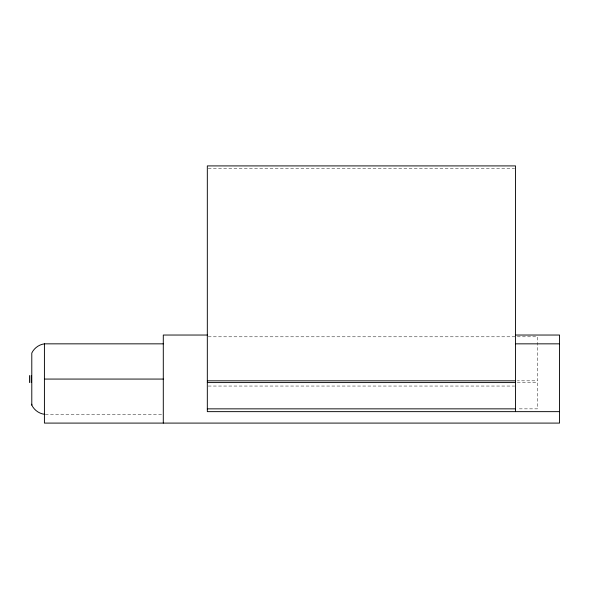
<?xml version="1.0" encoding="UTF-8"?>
<svg xmlns="http://www.w3.org/2000/svg" width="589" height="589" viewBox="0 0 589 589"><rect width="100%" height="100%" fill="white"/><g stroke="black" fill="none" stroke-linecap="round" stroke-linejoin="round"><path stroke-width="0.44" stroke-dasharray="2.94 2.21" d="M208.241 168.572L514.602 168.572M208.241 336.798L516.384 336.798M517.297 336.798L537.536 336.798L537.536 380.825L517.297 380.825M517.297 382.585L537.536 382.585L537.536 408.854L517.297 408.854M208.241 386.045L514.602 386.045M45.331 414.288L162.38 414.288"/><path stroke-width="0.88" d="M44.418 414.288C39.014 413.581 34.118 410.01 31.791 405.085L31.791 353.047C34.118 348.121 39.014 344.55 44.418 343.843L163.293 343.843M207.321 335.038L163.293 335.038L163.293 423.093M515.522 335.038L559.55 335.038L559.55 423.093L44.418 423.093L44.418 343.843M515.522 343.843L559.55 343.843M44.418 379.066L163.293 379.066M207.321 380.825L515.522 380.825M207.321 382.585L515.522 382.585M207.321 408.854L515.463 408.854M559.55 411.645L207.321 411.645L207.321 165.907L515.522 165.907L515.522 411.645M31.791 404.201L31.791 405.085M31.21 375.546L31.21 382.585M29.45 375.546L29.45 382.585"/></g></svg>
